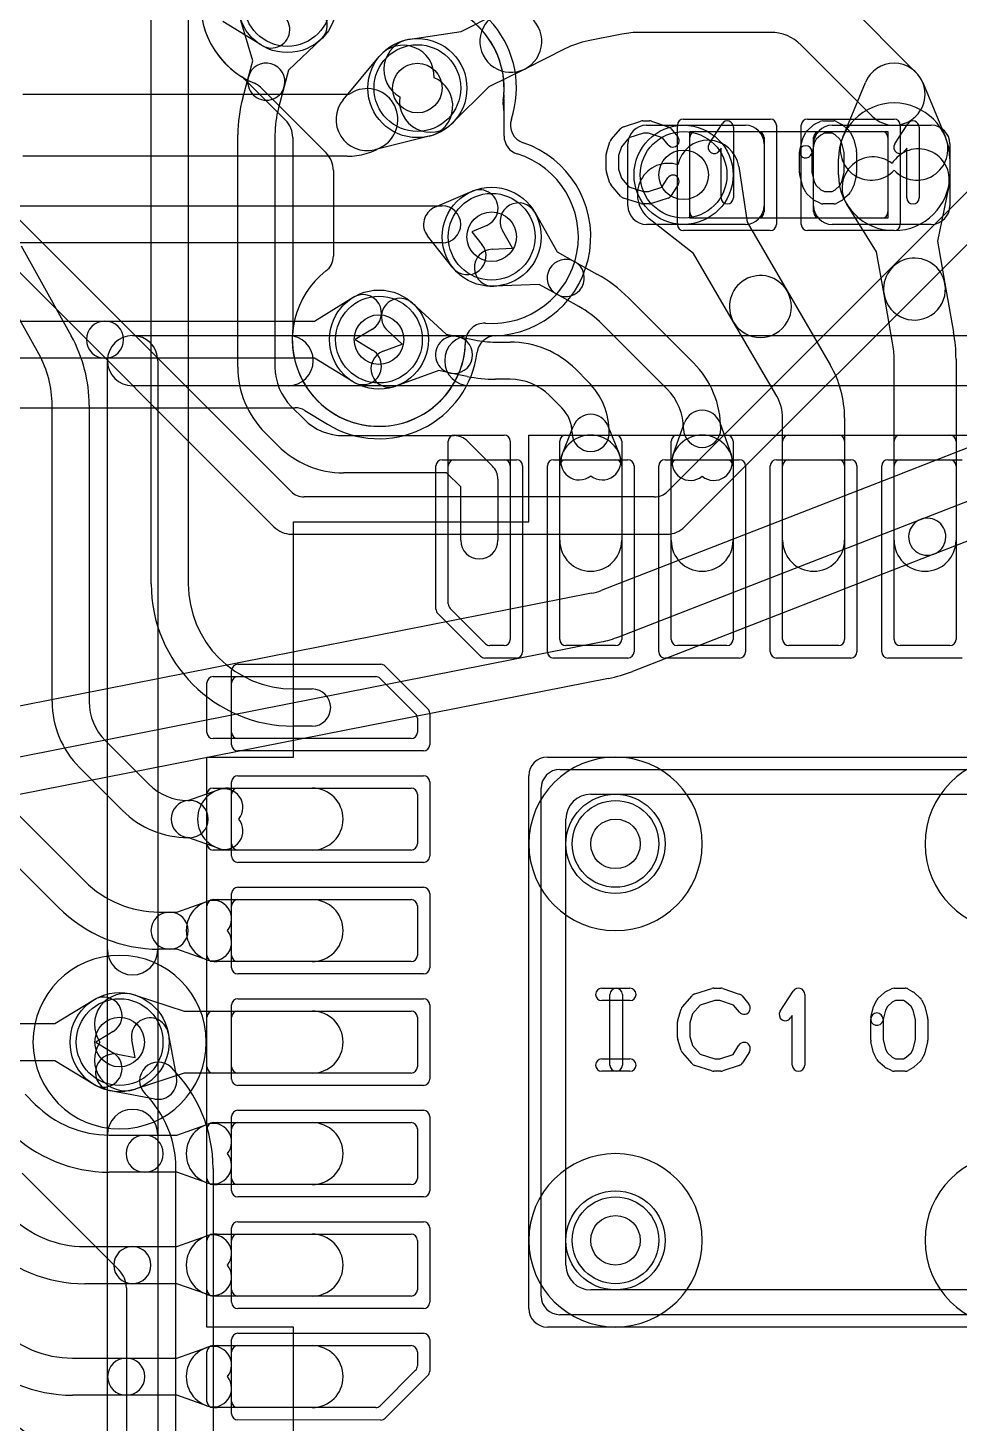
# Model space of a CAD drawing. Extents: x -0.8 to 20.5, y -0.5 to 20.
# Drawn here: x 7.63 to 11.39, y 5.66 to 11.29 of the extents above; entities that cross this region are included whole.
import ezdxf

# ---------------------------------------------------------------- set-up
doc = ezdxf.new("R2010")
doc.units = 0
for name, color, linetype in [('Hole', 1, 'CONTINUOUS'), ('L1', 3, 'CONTINUOUS'), ('L2', 3, 'CONTINUOUS'), ('L3', 3, 'CONTINUOUS'), ('L4', 3, 'CONTINUOUS'), ('MetalMask-A', 176, 'CONTINUOUS'), ('PartsArea-A', 111, 'CONTINUOUS'), ('PartsSilk-A', 221, 'CONTINUOUS'), ('Resist-A', 2, 'CONTINUOUS'), ('Resist-B', 2, 'CONTINUOUS'), ('Silk-A', 140, 'CONTINUOUS')]:
    doc.layers.add(name, color=color, linetype=linetype)

msp = doc.modelspace()

# ---------------------------------------------------------------- linework, layer by layer
at = {"layer": 'Hole'}
for centre in [(9.2, 11.05), (10.275, 10.7), (9.5, 10.45), (9.045, 10.03499), (10, 8), (7.99769, 7.2), (10, 6.4)]:
    msp.add_circle(centre, 0.1, dxfattribs=at)
at = {"layer": 'L1'}
for p, q in [((8.125, 9.05), (8.125, 11.55697)), ((8.275, 11.55697), (8.275, 9.05)), ((10.92626, 11.40052), (11.21339, 11.11339)), ((8.53498, 11.16055), (8.48311, 11.33686)), ((9.37668, 11.27809), (9.52148, 11.35049)), ((9.17095, 11.24788), (9.37668, 11.27809)), ((10.02597, 11.26772), (9.89018, 11.24056)), ((10.62574, 11.275), (10.09951, 11.275)), ((8.81295, 11.24851), (8.67987, 11.12171)), ((9.79601, 11.20825), (9.63328, 11.12689)), ((11.03661, 10.93661), (10.74948, 11.22374)), ((8.5175, 11.09532), (8.53498, 11.16055)), ((8.49458, 11.00975), (8.5175, 11.09531)), ((8.67987, 11.12171), (8.6624, 11.0565)), ((9.63328, 11.12689), (9.48848, 11.05449)), ((8.6624, 11.05651), (8.63947, 10.97093)), ((9.48848, 11.05449), (9.34087, 10.90803)), ((10.91731, 10.85154), (11.00962, 11.07308)), ((11.24038, 11.07308), (11.33269, 10.85154)), ((10.12497, 10.9), (10.52503, 10.9)), ((10.325, 10.875), (10.575, 10.875)), ((10.825, 10.875), (11.075, 10.875)), ((10.87497, 10.9), (11.27503, 10.9)), ((8.475, 9.92425), (8.475, 10.86096)), ((8.625, 10.86096), (8.625, 9.92425)), ((10.05, 10.57497), (10.05, 10.82503)), ((10.3, 10.55), (10.3, 10.85)), ((10.6, 10.85), (10.6, 10.55)), ((10.6, 10.82503), (10.6, 10.57497)), ((10.8, 10.55), (10.8, 10.85)), ((10.8, 10.57497), (10.8, 10.82503)), ((11.1, 10.85), (11.1, 10.55)), ((11.35, 10.82503), (11.35, 10.57497)), ((10.9, 10.7), (10.9, 10.765)), ((11.35, 10.765), (11.35, 10.7)), ((10.49752, 10.73331), (10.53111, 10.50903)), ((11.34539, 10.6547), (11.29973, 10.43254)), ((9.67398, 10.54866), (9.76465, 10.38877)), ((11.05363, 10.38859), (10.9339, 10.58123)), ((9.58392, 10.40338), (9.5435, 10.47466)), ((10.52503, 10.5), (10.12497, 10.5)), ((10.31517, 10.38306), (10.13646, 10.52271)), ((10.575, 10.525), (10.325, 10.525)), ((10.53111, 10.50903), (10.69305, 10.2314)), ((11.075, 10.525), (10.825, 10.525)), ((11.27503, 10.5), (10.87497, 10.5)), ((11.29973, 10.43254), (11.33038, 10.26087)), ((7.59958, 10.41296), (7.80209, 10.05015)), ((9.50204, 10.40004), (9.58392, 10.40338)), ((9.76465, 10.38877), (9.83571, 10.34929)), ((10.47711, 10.10544), (10.31517, 10.38306)), ((11.08428, 10.21693), (11.05363, 10.38859)), ((7.67111, 9.97704), (7.4686, 10.33986)), ((9.83571, 10.34929), (9.92521, 10.29957)), ((9.6918, 10.25765), (9.50816, 10.25016)), ((9.76287, 10.21817), (9.6918, 10.25765)), ((11.33038, 10.26088), (11.36526, 10.06559)), ((9.85236, 10.16844), (9.76287, 10.21817)), ((10.05254, 10.20352), (10.31465, 9.94143)), ((10.69305, 10.23141), (10.8671, 9.93305)), ((11.11916, 10.02163), (11.08428, 10.21692)), ((9.18097, 10.18166), (9.31575, 10.05673)), ((10.20858, 9.83536), (9.94648, 10.09745)), ((10.65116, 9.80707), (10.47711, 10.10543)), ((9.13909, 10.01595), (9.07899, 10.07166)), ((9.31575, 10.05673), (9.36298, 10.04717)), ((9.36298, 10.04717), (9.43087, 10.03344)), ((9.51514, 10.025), (9.57423, 10.025)), ((9.06206, 9.98799), (9.13909, 10.01595)), ((9.28602, 9.9097), (9.11324, 9.84699)), ((9.33324, 9.90015), (9.28602, 9.9097)), ((9.83937, 9.91517), (9.88941, 9.86515)), ((11.125, 9.225), (11.125, 9.9557)), ((11.375, 9.9557), (11.375, 9.225)), ((9.40113, 9.88642), (9.33324, 9.90015)), ((9.57423, 9.875), (9.51514, 9.875)), ((9.78334, 9.75908), (9.73331, 9.80911)), ((7.725, 8.57426), (7.725, 9.76991)), ((7.875, 9.76991), (7.875, 8.57426)), ((8.69089, 9.76517), (8.74278, 9.71328)), ((9.7841, 9.57182), (9.83046, 9.68657)), ((9.96954, 9.68657), (10.0159, 9.57182)), ((10.23215, 9.56667), (10.27929, 9.7)), ((10.42071, 9.7), (10.46785, 9.56667)), ((10.675, 9.225), (10.675, 9.71889)), ((10.925, 9.71889), (10.925, 9.225)), ((8.63672, 9.60722), (8.58483, 9.65911)), ((8.90186, 9.64739), (9.34934, 9.64739)), ((9.35, 9.65), (9.55, 9.65)), ((9.8, 9.65), (10, 9.65)), ((10.25, 9.65), (10.45, 9.65)), ((10.7, 9.65), (10.9, 9.65)), ((11.15, 9.65), (11.35, 9.65)), ((9.325, 8.9682), (9.325, 9.625)), ((9.40237, 9.62542), (9.50303, 9.52476)), ((9.575, 9.625), (9.575, 8.825)), ((9.775, 8.825), (9.775, 9.625)), ((10.025, 9.625), (10.025, 8.825)), ((10.225, 8.825), (10.225, 9.625)), ((10.475, 9.625), (10.475, 8.825)), ((10.675, 8.825), (10.675, 9.625)), ((10.925, 9.625), (10.925, 8.825)), ((11.125, 8.825), (11.125, 9.625)), ((11.375, 9.625), (11.375, 8.825)), ((9.775, 9.225), (9.775, 9.525)), ((10.025, 9.525), (10.025, 9.225)), ((10.225, 9.225), (10.225, 9.525)), ((10.475, 9.525), (10.475, 9.225)), ((9.31827, 9.49739), (8.90186, 9.49739)), ((9.375, 9.44066), (9.31827, 9.49739)), ((9.525, 9.47173), (9.525, 9.225)), ((9.375, 9.225), (9.375, 9.44066)), ((9.47552, 8.80732), (9.33232, 8.95052)), ((9.55, 8.8), (9.4932, 8.8)), ((10, 8.8), (9.8, 8.8)), ((10.45, 8.8), (10.25, 8.8)), ((10.9, 8.8), (10.7, 8.8)), ((11.35, 8.8), (11.15, 8.8)), ((8.375, 8.675), (9.0318, 8.675)), ((8.35, 8.45), (8.35, 8.65)), ((8.7, 8.625), (8.775, 8.625)), ((9.04948, 8.66768), (9.19268, 8.52448)), ((9.2, 8.5068), (9.2, 8.45)), ((8.775, 8.475), (8.7, 8.475)), ((7.9409, 8.41516), (8.11516, 8.2409)), ((9.175, 8.425), (8.375, 8.425)), ((7.42448, 8.28158), (7.85659, 7.84948)), ((8.00909, 8.13483), (7.83483, 8.30909)), ((9.775, 8.3), (11.825, 8.3)), ((8.375, 8.225), (9.175, 8.225)), ((8.4375, 8.225), (8.775, 8.225)), ((9.7, 6.175), (9.7, 8.225)), ((7.75052, 7.74342), (7.31841, 8.17551)), ((8.27364, 8.17465), (8.39583, 8.21785)), ((8.27426, 8.175), (8.28088, 8.175)), ((8.35, 8), (8.35, 8.2)), ((9.2, 8.2), (9.2, 8)), ((8.39583, 7.98215), (8.27364, 8.02535)), ((8.28088, 8.025), (8.27426, 8.025)), ((9.175, 7.975), (8.375, 7.975)), ((8.775, 7.975), (8.4375, 7.975)), ((8.375, 7.775), (9.175, 7.775)), ((8.39167, 7.775), (8.775, 7.775)), ((8.15711, 7.725), (8.19939, 7.725)), ((8.19939, 7.725), (8.2288, 7.725)), ((8.2288, 7.725), (8.35, 7.76785)), ((8.35, 7.55), (8.35, 7.75)), ((9.2, 7.75), (9.2, 7.55)), ((8.19939, 7.575), (8.15711, 7.575)), ((8.2288, 7.575), (8.19939, 7.575)), ((8.35, 7.53215), (8.2288, 7.575)), ((9.175, 7.525), (8.375, 7.525)), ((8.775, 7.525), (8.39167, 7.525)), ((8.06019, 7.38998), (8.25772, 7.325)), ((8.25772, 7.325), (8.775, 7.325)), ((8.375, 7.325), (9.175, 7.325)), ((8.35, 7.1), (8.35, 7.3)), ((9.2, 7.3), (9.2, 7.1)), ((8.25772, 7.075), (8.06019, 7.01002)), ((8.775, 7.075), (8.25772, 7.075)), ((9.175, 7.075), (8.375, 7.075)), ((7.61636, 6.9897), (7.65729, 6.94877)), ((8.375, 6.875), (9.175, 6.875)), ((8.39167, 6.875), (8.775, 6.875)), ((7.9561, 6.825), (8.09888, 6.825)), ((8.09888, 6.825), (8.2288, 6.825)), ((8.2288, 6.825), (8.35, 6.86785)), ((8.35, 6.65), (8.35, 6.85)), ((9.2, 6.85), (9.2, 6.65)), ((8.09888, 6.675), (7.9561, 6.675)), ((8.2288, 6.675), (8.09888, 6.675)), ((8.35, 6.63215), (8.2288, 6.675)), ((9.175, 6.625), (8.375, 6.625)), ((8.775, 6.625), (8.39167, 6.625)), ((8.375, 6.425), (9.175, 6.425)), ((8.39167, 6.425), (8.775, 6.425)), ((7.85711, 6.375), (8.04939, 6.375)), ((8.04939, 6.375), (8.2288, 6.375)), ((8.2288, 6.375), (8.35, 6.41785)), ((8.35, 6.2), (8.35, 6.4)), ((9.2, 6.4), (9.2, 6.2)), ((8.04939, 6.225), (7.85711, 6.225)), ((8.2288, 6.225), (8.04939, 6.225)), ((8.35, 6.18215), (8.2288, 6.225)), ((9.175, 6.175), (8.375, 6.175)), ((8.775, 6.175), (8.39167, 6.175)), ((11.825, 6.1), (9.775, 6.1)), ((8.375, 5.975), (9.175, 5.975)), ((8.39167, 5.975), (8.775, 5.975)), ((7.80711, 5.925), (8.02439, 5.925)), ((8.02439, 5.925), (8.2288, 5.925)), ((8.2288, 5.925), (8.35, 5.96785)), ((8.35, 5.75), (8.35, 5.95)), ((9.2, 5.95), (9.2, 5.8932)), ((9.19268, 5.87552), (9.04948, 5.73232)), ((8.02439, 5.775), (7.80711, 5.775)), ((8.2288, 5.775), (8.02439, 5.775)), ((8.35, 5.73215), (8.2288, 5.775)), ((9.0318, 5.725), (8.375, 5.725)), ((8.775, 5.725), (8.39167, 5.725))]:
    msp.add_line(p, q, dxfattribs=at)
for centre in [(8.67498, 11.39331), (9.2, 11.05), (10.275, 10.7), (9.5, 10.45), (9.045, 10.03499), (10, 8), (7.99769, 7.2), (10, 6.4)]:
    msp.add_circle(centre, 0.2, dxfattribs=at)
for centre, radius, start, end in [((8.76121, 11.30281), 0.075, -46.38296, 133.61565), ((9.57738, 11.23869), 0.125, 116.56505, -63.43354), ((9.57738, 11.23869), 0.125, -63.43495, 116.56505), ((10.09951, 10.9), 0.375, 90, 101.30933), ((10.62574, 11.1), 0.175, 45, 90), ((9.18911, 11.12421), 0.125, 98.35375, -118.69131), ((9.96372, 10.87284), 0.375, 101.31016, 116.56573), ((8.58995, 11.07591), 0.075, -14.99047, 165.00526), ((11.125, 11.025), 0.125, 22.62198, 157.37802), ((8.58995, 11.07591), 0.075, 165.00215, -14.99712), ((11.125, 11.025), 0.125, -135, 45), ((9.05, 10.86096), 0.575, 165.00331, 180), ((9.25283, 10.99676), 0.125, 171.8135, -45.22392), ((11.125, 10.765), 0.225, 0, 180), ((9.05, 10.86096), 0.425, 165.00406, 180), ((10.12497, 10.82503), 0.07497, 90, 180), ((10.325, 10.85), 0.025, 90, 180), ((10.52503, 10.82503), 0.07497, 0, 90), ((10.575, 10.85), 0.025, 0, 90), ((10.87497, 10.82503), 0.07497, 90, 180), ((10.825, 10.85), 0.025, 90, 180), ((11.075, 10.85), 0.025, 0, 90), ((11.27503, 10.82503), 0.07497, 0, 90), ((10.3739, 10.7148), 0.125, 8.51581, 168.24779), ((11.03269, 10.80346), 0.125, 157.37802, -42.39641), ((11.21731, 10.80346), 0.125, -137.60359, 22.62023), ((11.04007, 10.64721), 0.125, 52.12622, -148.13822), ((11.22295, 10.67986), 0.125, -11.61198, 148.11803), ((10.21343, 10.6212), 0.125, 72.25934, -128.00543), ((11.125, 10.7), 0.225, 180, 0), ((9.60874, 10.51166), 0.075, 29.55916, -150.44313), ((10.12497, 10.57497), 0.07497, 180, -90), ((10.325, 10.55), 0.025, 180, -90), ((10.52503, 10.57497), 0.07497, -90, 0), ((10.575, 10.55), 0.025, -90, 0), ((10.87497, 10.57497), 0.07497, 180, -90), ((10.825, 10.55), 0.025, 180, -90), ((11.075, 10.55), 0.025, -90, 0), ((11.27503, 10.57497), 0.07497, -90, 0), ((9.5051, 10.3251), 0.075, 92.33824, -87.66412), ((11.20733, 10.2389), 0.125, 10.12773, -169.8734), ((9.79929, 10.28373), 0.075, 60.94688, -119.05352), ((9.79929, 10.28373), 0.075, -119.05312, 60.94572), ((9.64596, 9.79693), 0.575, 45.00071, 60.94462), ((10.58508, 10.16842), 0.125, 30.25941, -149.74261), ((11.20733, 10.2389), 0.125, -169.87678, 10.12355), ((9.12998, 10.12666), 0.075, 47.16668, -132.82811), ((10.58508, 10.16842), 0.125, -149.74455, 30.25577), ((9.64596, 9.79693), 0.425, 45, 60.94474), ((7.3, 9.76991), 0.575, 0, 29.16824), ((9.34811, 9.97366), 0.075, 78.56422, -101.43323), ((9.34811, 9.97366), 0.075, -101.43578, 78.56144), ((9.51514, 10.45), 0.425, -101.43646, -90), ((9.57423, 9.65003), 0.37497, 45, 90), ((10.75, 9.9557), 0.625, 0, 10.1264), ((7.3, 9.76991), 0.425, 0, 29.16748), ((9.08765, 9.91749), 0.075, 109.94982, -70.05082), ((10.75, 9.9557), 0.375, 0, 10.12596), ((8.84997, 9.92425), 0.37497, 180, -135), ((8.84997, 9.92425), 0.22497, 180, -135), ((10.04823, 9.67501), 0.37677, -0.00152, 45), ((10.5, 9.71889), 0.425, 0, 30.25857), ((9.51514, 10.45), 0.575, -101.43637, -90), ((9.57423, 9.65003), 0.22497, 45, 90), ((9.68277, 9.65851), 0.29223, -0.00196, 45), ((10.04823, 9.67501), 0.22677, -0.00253, 45), ((10.5, 9.71889), 0.175, 0, 30.25738), ((9.68277, 9.65851), 0.14223, -0.00403, 45), ((10.35, 9.675), 0.075, 19.47139, 160.52861), ((8.90186, 9.87236), 0.22497, -135, -90), ((9.9, 9.65848), 0.075, 21.99576, 158.00424), ((9.35, 9.625), 0.025, 90, 180), ((9.34934, 9.57239), 0.075, 45, 90), ((9.55, 9.625), 0.025, 0, 90), ((9.9, 9.525), 0.125, 0, 180), ((9.8, 9.625), 0.025, 90, 180), ((9.9, 9.6585), 0.075, 180, -0.00264), ((10, 9.625), 0.025, 0, 90), ((10.35, 9.525), 0.125, 0, 180), ((10.25, 9.625), 0.025, 90, 180), ((10.35, 9.675), 0.075, 180, -0.0019), ((10.45, 9.625), 0.025, 0, 90), ((10.7, 9.625), 0.025, 90, 180), ((10.9, 9.625), 0.025, 0, 90), ((11.15, 9.625), 0.025, 90, 180), ((11.35, 9.625), 0.025, 0, 90), ((8.90186, 9.87236), 0.37497, -135, -90), ((9.85364, 9.54373), 0.075, 158.00424, -51.82218), ((9.94636, 9.54373), 0.075, -128.17782, 21.99914), ((9.45, 9.47173), 0.075, 0, 45), ((10.30286, 9.54167), 0.075, 160.52861, -51.05623), ((10.39714, 9.54167), 0.075, -128.94377, 19.4715), ((9.45, 9.225), 0.075, 180, 0), ((9.9, 9.225), 0.125, 180, 0), ((10.35, 9.225), 0.125, 180, 0), ((10.8, 9.225), 0.125, 180, 0), ((11.25, 9.225), 0.125, 180, 0), ((8.7, 9.05), 0.575, 180, -90), ((8.7, 9.05), 0.425, 180, -90), ((9.35, 8.9682), 0.025, 180, -135), ((9.4932, 8.825), 0.025, -135, -90), ((9.55, 8.825), 0.025, -90, 0), ((9.8, 8.825), 0.025, 180, -90), ((10, 8.825), 0.025, -90, 0), ((10.25, 8.825), 0.025, 180, -90), ((10.45, 8.825), 0.025, -90, 0), ((10.7, 8.825), 0.025, 180, -90), ((10.9, 8.825), 0.025, -90, 0), ((11.15, 8.825), 0.025, 180, -90), ((11.35, 8.825), 0.025, -90, 0), ((8.375, 8.65), 0.025, 90, 180), ((9.0318, 8.65), 0.025, 45, 90), ((8.775, 8.55), 0.075, -90, 90), ((8.1, 8.57426), 0.375, 180, -135), ((8.1, 8.57426), 0.225, 180, -135), ((9.175, 8.5068), 0.025, 0, 45), ((8.375, 8.45), 0.025, 180, -90), ((9.175, 8.45), 0.025, -90, 0), ((9.775, 8.225), 0.075, 90, 180), ((8.27426, 8.4), 0.225, -135, -90), ((8.4375, 8.1), 0.125, 90, -90), ((8.375, 8.2), 0.025, 90, 180), ((8.42083, 8.14714), 0.075, -38.94377, 109.4715), ((8.775, 8.1), 0.125, -90, 90), ((9.175, 8.2), 0.025, 0, 90), ((8.28088, 8.1), 0.075, 95.53956, -95.53956), ((8.28088, 8.1), 0.075, -90, 90), ((8.27426, 8.4), 0.375, -135, -90), ((8.42083, 8.05286), 0.075, -109.47139, 38.94377), ((8.375, 8), 0.025, 180, -90), ((9.175, 8), 0.025, -90, 0), ((8.15711, 8.15), 0.425, -135, -90), ((8.39167, 7.65), 0.125, 90, -90), ((8.375, 7.75), 0.025, 90, 180), ((8.375, 7.69714), 0.075, -38.94377, 109.4715), ((8.775, 7.65), 0.125, -90, 90), ((9.175, 7.75), 0.025, 0, 90), ((8.15711, 8.15), 0.575, -135.00071, -90), ((8.19939, 7.65), 0.075, 90, -90), ((8.19939, 7.65), 0.075, -90, 90), ((8.375, 7.60286), 0.075, -109.47139, 38.94377), ((8.375, 7.55), 0.025, 180, -90), ((9.175, 7.55), 0.025, -90, 0), ((8.02113, 7.27124), 0.125, 71.79117, -145.25469), ((8.375, 7.3), 0.025, 90, 180), ((8.775, 7.2), 0.125, -90, 90), ((9.175, 7.3), 0.025, 0, 90), ((8.02113, 7.12876), 0.125, 145.25469, -71.79076), ((8.375, 7.1), 0.025, 180, -90), ((9.175, 7.1), 0.025, -90, 0), ((7.9561, 7.24758), 0.42258, -135, -90), ((8.39167, 6.75), 0.125, 90, -90), ((8.375, 6.85), 0.025, 90, 180), ((8.375, 6.79714), 0.075, -38.94377, 109.4715), ((8.775, 6.75), 0.125, -90, 90), ((9.175, 6.85), 0.025, 0, 90), ((7.9561, 7.24758), 0.57258, -135, -90), ((8.09888, 6.75), 0.075, 90, -90), ((8.09888, 6.75), 0.075, -90, 90), ((8.375, 6.70286), 0.075, -109.47139, 38.94377), ((8.375, 6.65), 0.025, 180, -90), ((9.175, 6.65), 0.025, -90, 0), ((7.8571, 6.8), 0.425, -135, -89.99865), ((8.39167, 6.3), 0.125, 90, -90), ((8.375, 6.4), 0.025, 90, 180), ((8.375, 6.34714), 0.075, -38.94377, 109.4715), ((8.775, 6.3), 0.125, -90, 90), ((9.175, 6.4), 0.025, 0, 90), ((7.8571, 6.8), 0.575, -135, -89.999), ((8.04939, 6.3), 0.075, 90, -90), ((8.04939, 6.3), 0.075, -90, 90), ((8.375, 6.25286), 0.075, -109.47139, 38.94377), ((8.375, 6.2), 0.025, 180, -90), ((9.175, 6.2), 0.025, -90, 0), ((9.775, 6.175), 0.075, 180, -90), ((7.80711, 6.35), 0.425, -135.00081, -90), ((8.39167, 5.85), 0.125, 90, -90), ((8.375, 5.95), 0.025, 90, 180), ((8.375, 5.89714), 0.075, -38.94377, 109.4715), ((8.775, 5.85), 0.125, -90, 90), ((9.175, 5.95), 0.025, 0, 90), ((7.80711, 6.35), 0.575, -135.00071, -90), ((8.02439, 5.85), 0.075, 90, -90), ((8.02439, 5.85), 0.075, -90, 90), ((9.175, 5.8932), 0.025, -45, 0), ((7.8071, 6.35), 0.775, -135.00052, -98.93884), ((8.375, 5.80286), 0.075, -109.47139, 38.94377), ((8.375, 5.75), 0.025, 180, -90), ((9.0318, 5.75), 0.025, -90, -45)]:
    msp.add_arc(centre, radius, start, end, dxfattribs=at)
at = {"layer": 'L2'}
for p, q in [((8.50195, 11.0864), (8.66745, 10.9209)), ((9.55003, 10.85619), (9.55, 10.95002)), ((8.69674, 10.85019), (8.69675, 10.07395))]:
    msp.add_line(p, q, dxfattribs=at)
for centre in [(10.275, 10.7), (10, 8), (10, 6.4)]:
    msp.add_circle(centre, 0.2, dxfattribs=at)
for centre, radius, start, end in [((8.67499, 11.3933), 0.35005, 169.2987, -122.25175), ((9.19999, 11.04999), 0.35006, -8.23982, 99.60843), ((8.44894, 11.03339), 0.07497, 45, 58.42805), ((9.62061, 10.98883), 0.07497, 172.10335, -168.04403), ((9.62064, 10.98908), 0.07497, 171.76398, 172.29576), ((9.62066, 10.98859), 0.07497, -168.2314, -167.26146), ((9.45, 10.95), 0.1, 0.01146, 12.74383), ((8.59674, 10.85019), 0.1, 0, 45), ((9.625, 10.85621), 0.07497, -179.98471, -107.10554), ((9.50001, 10.45), 0.35004, -94.05949, 72.89751), ((9.46992, 10.02606), 0.07497, 85.93834, 178.7847), ((9.045, 10.035), 0.35004, 174.7417, -1.35543), ((8.62178, 10.07395), 0.07497, -5.25809, 0), ((9.46989, 10.02495), 0.07497, 177.93604, 178.64717), ((7.99769, 7.2), 0.35004, 90, -90), ((7.99769, 7.2), 0.35004, -90, 90)]:
    msp.add_arc(centre, radius, start, end, dxfattribs=at)
at = {"layer": 'L3'}
for p, q in [((8.56639, 11.05323), (8.83147, 10.78816)), ((9.55002, 10.8562), (9.55, 10.99999)), ((11.61461, 10.82681), (10.2098, 9.422)), ((8.86076, 10.71745), (8.86076, 10.3718)), ((10.27929, 9.27929), (11.72071, 10.72071)), ((8.6902, 9.422), (7.572, 10.5402)), ((7.42929, 10.47071), (8.62071, 9.27929)), ((10.15679, 9.40004), (8.74321, 9.40004)), ((8.69142, 9.25), (10.20858, 9.25))]:
    msp.add_line(p, q, dxfattribs=at)
msp.add_circle((10.275, 10.7), 0.2, dxfattribs=at)
for centre, radius, start, end in [((8.67499, 11.39332), 0.35005, 169.30031, -112.34791), ((9.19999, 11.04998), 0.35007, -4.1445, 99.68619), ((8.51338, 11.00022), 0.07497, 45, 67.64938), ((9.62391, 11.01926), 0.07497, 175.85394, -173.68175), ((9.44999, 11.00007), 0.10001, -0.02292, 6.28009), ((9.62497, 11), 0.07497, 179.97707, -179.99236), ((9.62499, 10.85621), 0.07497, -179.99236, -107.10554), ((8.76076, 10.71745), 0.1, 0, 45.00097), ((9.5, 10.45), 0.35004, -94.05786, 72.89751), ((8.78579, 10.3718), 0.07497, -53.01852, 0), ((9.04501, 10.035), 0.35004, 127.7129, -1.20481), ((9.46992, 10.02606), 0.07497, 85.93834, 178.79234), ((8.74321, 9.47501), 0.07497, -135, -90), ((10.15679, 9.47501), 0.07497, -90, -45), ((8.69142, 9.35), 0.1, -135, -90), ((10.20858, 9.35), 0.1, -90, -45), ((10, 8), 0.35004, 90, -90), ((10, 8), 0.35004, -90, 90), ((11.6, 8), 0.35004, 90, -90), ((7.99769, 7.2), 0.35004, 90, -90), ((7.99769, 7.2), 0.35004, -90, 90), ((10, 6.4), 0.35004, 90, -90), ((10, 6.4), 0.35004, -90, 90), ((11.6, 6.4), 0.35004, 90, -90), ((7.4, 5.35), 0.35004, -90, 90)]:
    msp.add_arc(centre, radius, start, end, dxfattribs=at)
at = {"layer": 'L4'}
for p, q in [((8.57081, 11.22259), (8.41392, 11.31831)), ((8.90042, 11.00279), (9.04631, 11.17798)), ((7.60711, 11.025), (8.91699, 11.025)), ((9.24769, 10.85577), (9.02629, 10.80141)), ((8.91699, 10.775), (7.60711, 10.775)), ((9.27036, 10.56889), (9.42092, 10.6337)), ((7.20711, 10.575), (9.3, 10.575)), ((9.48022, 10.49592), (9.42, 10.47)), ((9.3, 10.425), (7.20711, 10.425)), ((9.34378, 10.32513), (9.24143, 10.45317)), ((9.42, 10.47), (9.46094, 10.41879)), ((8.78394, 10.10999), (8.94083, 10.20571)), ((7.07212, 10.10999), (7.93856, 10.10999)), ((7.93856, 10.10999), (8.78394, 10.10999)), ((9.01895, 10.07767), (8.94899, 10.03499)), ((8.94899, 10.03499), (9.01895, 9.99231)), ((7.93856, 9.95999), (7.07212, 9.95999)), ((8.78394, 9.95999), (7.93856, 9.95999)), ((8.94083, 9.86427), (8.78394, 9.95999)), ((12.285, 9.93367), (11.16006, 9.49621)), ((7.12042, 9.75999), (8.70666, 9.75999)), ((8.7457, 9.74902), (8.83666, 9.69353)), ((11.23156, 9.30941), (12.4295, 9.77528)), ((12.48385, 9.63547), (11.28592, 9.16961)), ((11.15693, 9.49498), (9.94149, 9.02231)), ((10.01398, 8.83591), (11.23156, 9.30941)), ((11.28592, 9.16961), (10.06834, 8.69611)), ((9.90347, 9.01126), (6.4447, 8.32925)), ((6.48339, 8.13303), (9.94216, 8.81504)), ((9.97118, 8.66787), (6.51241, 7.98586)), ((9.9, 8.2), (11.7, 8.2)), ((9.8, 6.3), (9.8, 8.1)), ((7.73663, 7.275), (7.89352, 7.37072)), ((7.11941, 7.275), (7.73663, 7.275)), ((7.97164, 7.24268), (7.90168, 7.2)), ((8.06003, 7.13766), (8.04686, 7.20907)), ((8.19438, 7.23627), (8.2273, 7.05775)), ((7.90168, 7.2), (7.97164, 7.15732)), ((7.98862, 7.15083), (8.06003, 7.13766)), ((7.73663, 7.125), (7.11941, 7.125)), ((7.89352, 7.02928), (7.73663, 7.125)), ((8.20657, 7.09718), (8.20659, 7.09718)), ((8.13994, 6.97039), (7.96142, 7.00331)), ((7.60432, 6.67068), (7.99571, 6.27929)), ((8.225, 4.50711), (8.225, 6.69058)), ((8.375, 6.69058), (8.375, 4.50711)), ((8.025, 6.20858), (8.025, 4.50711)), ((11.7, 6.2), (9.9, 6.2))]:
    msp.add_line(p, q, dxfattribs=at)
for centre in [(8.67498, 11.39331), (9.2, 11.05), (10.275, 10.7), (9.5, 10.45), (9.045, 10.03499), (10, 8), (7.99769, 7.2), (10, 6.4)]:
    msp.add_circle(centre, 0.2, dxfattribs=at)
for centre, radius, start, end in [((9.20003, 11.05002), 0.4, -18.36247, 98.14914), ((8.60987, 11.28661), 0.075, -121.38828, 58.61273), ((9.14237, 11.09799), 0.125, -2.74201, 140.21406), ((9.21788, 10.97716), 0.125, -76.20278, 66.74724), ((8.99647, 10.92279), 0.125, -57.99462, 122.00498), ((8.99648, 10.9228), 0.125, 140.21556, -76.20278), ((8.91699, 11.04996), 0.02496, -90, -57.99705), ((9.65081, 10.90039), 0.07497, 161.63514, -108.50987), ((8.91699, 11.04996), 0.27496, -90, -57.99484), ((9.50002, 10.45), 0.39999, -88.05009, 71.48941), ((9.45057, 10.56481), 0.075, -66.71314, 113.28993), ((9.30001, 10.5), 0.075, 113.28686, -141.36048), ((9.3, 10.5), 0.075, -90, 90), ((9.40236, 10.37196), 0.075, -141.36048, 38.63743), ((8.97989, 10.14169), 0.075, -58.61172, 121.38727), ((7.93856, 10.03499), 0.075, 90, -90), ((7.93856, 10.03499), 0.075, -90, 90), ((9.51618, 9.97531), 0.07497, 91.94912, 172.78209), ((9.04497, 10.03501), 0.4, -121.38407, -7.22113), ((8.97989, 9.92829), 0.075, -121.38828, 58.61273), ((8.70666, 9.68502), 0.07497, 58.61681, 90), ((11.1307, 9.56521), 0.07497, -69.51999, -68.23265), ((11.26049, 9.2402), 0.275, 111.41955, 111.7693), ((11.25874, 9.23951), 0.075, 111.24813, -68.74949), ((11.25874, 9.23951), 0.075, -68.75187, 111.25037), ((9.85995, 9.23202), 0.22501, -78.84787, -68.75279), ((9.85994, 9.23201), 0.425, -78.84513, -68.74935), ((9.85994, 9.23201), 0.575, -78.84523, -68.75001), ((9.9, 8.1), 0.1, 90, 180), ((7.93258, 7.3067), 0.075, -58.61172, 121.38727), ((8.12062, 7.22267), 0.075, 10.44697, -169.55174), ((7.93258, 7.0933), 0.075, -121.38828, 58.61273), ((7.97502, 7.07707), 0.075, 79.55303, -100.44826), ((8.15354, 7.04415), 0.075, 45, -135), ((7.8, 6.69059), 0.575, -0.001, 45), ((8.15354, 7.04415), 0.075, -100.44697, 10.44697), ((7.8, 6.69059), 0.425, -0.00135, 45.00191), ((7.925, 6.20858), 0.1, 0, 45), ((9.9, 6.3), 0.1, 180, -90)]:
    msp.add_arc(centre, radius, start, end, dxfattribs=at)
at = {"layer": 'MetalMask-A'}
for p, q in [((10.325, 10.875), (10.575, 10.875)), ((10.825, 10.875), (11.075, 10.875)), ((10.3, 10.55), (10.3, 10.85)), ((10.6, 10.85), (10.6, 10.55)), ((10.8, 10.55), (10.8, 10.85)), ((11.1, 10.85), (11.1, 10.55)), ((10.575, 10.525), (10.325, 10.525)), ((11.075, 10.525), (10.825, 10.525)), ((9.325, 8.9682), (9.325, 9.525)), ((9.35, 9.55), (9.55, 9.55)), ((9.575, 9.525), (9.575, 8.825)), ((9.775, 8.825), (9.775, 9.525)), ((9.8, 9.55), (10, 9.55)), ((10.025, 9.525), (10.025, 8.825)), ((10.225, 8.825), (10.225, 9.525)), ((10.25, 9.55), (10.45, 9.55)), ((10.475, 9.525), (10.475, 8.825)), ((10.675, 8.825), (10.675, 9.525)), ((10.7, 9.55), (10.9, 9.55)), ((10.925, 9.525), (10.925, 8.825)), ((11.125, 8.825), (11.125, 9.525)), ((11.15, 9.55), (11.35, 9.55)), ((11.375, 9.525), (11.375, 8.825)), ((9.47552, 8.80732), (9.33232, 8.95052)), ((9.55, 8.8), (9.4932, 8.8)), ((10, 8.8), (9.8, 8.8)), ((10.45, 8.8), (10.25, 8.8)), ((10.9, 8.8), (10.7, 8.8)), ((11.35, 8.8), (11.15, 8.8)), ((8.475, 8.675), (9.0318, 8.675)), ((8.45, 8.45), (8.45, 8.65)), ((9.04948, 8.66768), (9.19268, 8.52448)), ((9.2, 8.5068), (9.2, 8.45)), ((9.175, 8.425), (8.475, 8.425)), ((9.775, 8.3), (11.825, 8.3)), ((8.475, 8.225), (9.175, 8.225)), ((9.7, 6.175), (9.7, 8.225)), ((8.45, 8), (8.45, 8.2)), ((9.2, 8.2), (9.2, 8)), ((9.175, 7.975), (8.475, 7.975)), ((8.475, 7.775), (9.175, 7.775)), ((8.45, 7.55), (8.45, 7.75)), ((9.2, 7.75), (9.2, 7.55)), ((9.175, 7.525), (8.475, 7.525)), ((8.475, 7.325), (9.175, 7.325)), ((8.45, 7.1), (8.45, 7.3)), ((9.2, 7.3), (9.2, 7.1)), ((9.175, 7.075), (8.475, 7.075)), ((8.475, 6.875), (9.175, 6.875)), ((8.45, 6.65), (8.45, 6.85)), ((9.2, 6.85), (9.2, 6.65)), ((9.175, 6.625), (8.475, 6.625)), ((8.475, 6.425), (9.175, 6.425)), ((8.45, 6.2), (8.45, 6.4)), ((9.2, 6.4), (9.2, 6.2)), ((9.175, 6.175), (8.475, 6.175)), ((11.825, 6.1), (9.775, 6.1)), ((8.475, 5.975), (9.175, 5.975)), ((8.45, 5.75), (8.45, 5.95)), ((9.2, 5.95), (9.2, 5.8932)), ((9.19268, 5.87552), (9.04948, 5.73232)), ((9.0318, 5.725), (8.475, 5.725))]:
    msp.add_line(p, q, dxfattribs=at)
for centre, radius, start, end in [((10.325, 10.85), 0.025, 90, 180), ((10.575, 10.85), 0.025, 0, 90), ((10.825, 10.85), 0.025, 90, 180), ((11.075, 10.85), 0.025, 0, 90), ((10.325, 10.55), 0.025, 180, -90), ((10.575, 10.55), 0.025, -90, 0), ((10.825, 10.55), 0.025, 180, -90), ((11.075, 10.55), 0.025, -90, 0), ((9.35, 9.525), 0.025, 90, 180), ((9.55, 9.525), 0.025, 0, 90), ((9.8, 9.525), 0.025, 90, 180), ((10, 9.525), 0.025, 0, 90), ((10.25, 9.525), 0.025, 90, 180), ((10.45, 9.525), 0.025, 0, 90), ((10.7, 9.525), 0.025, 90, 180), ((10.9, 9.525), 0.025, 0, 90), ((11.15, 9.525), 0.025, 90, 180), ((11.35, 9.525), 0.025, 0, 90), ((9.35, 8.9682), 0.025, 180, -135), ((9.4932, 8.825), 0.025, -135, -90), ((9.55, 8.825), 0.025, -90, 0), ((9.8, 8.825), 0.025, 180, -90), ((10, 8.825), 0.025, -90, 0), ((10.25, 8.825), 0.025, 180, -90), ((10.45, 8.825), 0.025, -90, 0), ((10.7, 8.825), 0.025, 180, -90), ((10.9, 8.825), 0.025, -90, 0), ((11.15, 8.825), 0.025, 180, -90), ((11.35, 8.825), 0.025, -90, 0), ((8.475, 8.65), 0.025, 90, 180), ((9.0318, 8.65), 0.025, 45, 90), ((9.175, 8.5068), 0.025, 0, 45), ((8.475, 8.45), 0.025, 180, -90), ((9.175, 8.45), 0.025, -90, 0), ((9.775, 8.225), 0.075, 90, 180), ((8.475, 8.2), 0.025, 90, 180), ((9.175, 8.2), 0.025, 0, 90), ((8.475, 8), 0.025, 180, -90), ((9.175, 8), 0.025, -90, 0), ((8.475, 7.75), 0.025, 90, 180), ((9.175, 7.75), 0.025, 0, 90), ((8.475, 7.55), 0.025, 180, -90), ((9.175, 7.55), 0.025, -90, 0), ((8.475, 7.3), 0.025, 90, 180), ((9.175, 7.3), 0.025, 0, 90), ((8.475, 7.1), 0.025, 180, -90), ((9.175, 7.1), 0.025, -90, 0), ((8.475, 6.85), 0.025, 90, 180), ((9.175, 6.85), 0.025, 0, 90), ((8.475, 6.65), 0.025, 180, -90), ((9.175, 6.65), 0.025, -90, 0), ((8.475, 6.4), 0.025, 90, 180), ((9.175, 6.4), 0.025, 0, 90), ((8.475, 6.2), 0.025, 180, -90), ((9.175, 6.2), 0.025, -90, 0), ((9.775, 6.175), 0.075, 180, -90), ((8.475, 5.95), 0.025, 90, 180), ((9.175, 5.95), 0.025, 0, 90), ((9.175, 5.8932), 0.025, -45, 0), ((8.475, 5.75), 0.025, 180, -90), ((9.0318, 5.75), 0.025, -90, -45)]:
    msp.add_arc(centre, radius, start, end, dxfattribs=at)
at = {"layer": 'PartsArea-A'}
for p, q in [((10.3, 10.875), (11.1, 10.875)), ((10.3, 10.525), (10.3, 10.875)), ((11.1, 10.875), (11.1, 10.525)), ((11.1, 10.525), (10.3, 10.525)), ((9.65, 9.3), (9.65, 9.65)), ((9.65, 9.65), (11.95, 9.65)), ((8.7, 8.35), (8.7, 9.3)), ((8.7, 9.3), (9.65, 9.3)), ((8.35, 6.05), (8.35, 8.35)), ((8.35, 8.35), (8.7, 8.35)), ((8.7, 6.05), (8.35, 6.05)), ((8.7, 5.1), (8.7, 6.05))]:
    msp.add_line(p, q, dxfattribs=at)
at = {"layer": 'PartsSilk-A'}
for p, q in [((9.98258, 10.84239), (10.02147, 10.88683)), ((10.03266, 10.89418), (10.1021, 10.9164)), ((10.11362, 10.86759), (10.05452, 10.84868)), ((10.10972, 10.91759), (10.1375, 10.91759)), ((10.13344, 10.86759), (10.11362, 10.86759)), ((10.18952, 10.8489), (10.13344, 10.86759)), ((10.1454, 10.91631), (10.21207, 10.89409)), ((10.22338, 10.88637), (10.25115, 10.85304)), ((10.37763, 10.8247), (10.43041, 10.90618)), ((10.47639, 10.89259), (10.47639, 10.60741)), ((10.75681, 10.84822), (10.76792, 10.87044)), ((10.77367, 10.87795), (10.79867, 10.90017)), ((10.8041, 10.90384), (10.82632, 10.91495)), ((10.8434, 10.86759), (10.82942, 10.8606)), ((10.8375, 10.91759), (10.88194, 10.91759)), ((10.8753, 10.86759), (10.8434, 10.86759)), ((10.88673, 10.86106), (10.8753, 10.86759)), ((10.89434, 10.9143), (10.91379, 10.90319)), ((10.918, 10.90017), (10.943, 10.87795)), ((10.94875, 10.87044), (10.95986, 10.84822)), ((11.12763, 10.8247), (11.18041, 10.90618)), ((11.22639, 10.89259), (11.22639, 10.60741)), ((9.96364, 10.78894), (9.97753, 10.83339)), ((10.02368, 10.81344), (10.0125, 10.77766)), ((10.05452, 10.84868), (10.02368, 10.81344)), ((10.21273, 10.82104), (10.18952, 10.8489)), ((10.74381, 10.79865), (10.75492, 10.8431)), ((10.80276, 10.82831), (10.79231, 10.78653)), ((10.81049, 10.84377), (10.80276, 10.82831)), ((10.82942, 10.8606), (10.81049, 10.84377)), ((10.90618, 10.84377), (10.88673, 10.86106)), ((10.91391, 10.82831), (10.90618, 10.84377)), ((10.92361, 10.78951), (10.91391, 10.82831)), ((10.96175, 10.8431), (10.97286, 10.79865)), ((9.9625, 10.71852), (9.9625, 10.78148)), ((10.0125, 10.77766), (10.0125, 10.72234)), ((10.42639, 10.80801), (10.41959, 10.79752)), ((10.42639, 10.60741), (10.42639, 10.80801)), ((10.74306, 10.70741), (10.74306, 10.79259)), ((10.79306, 10.79259), (10.79306, 10.71049)), ((10.92361, 10.71049), (10.92361, 10.78951)), ((10.97361, 10.79259), (10.97361, 10.70741)), ((11.17639, 10.80801), (11.16959, 10.79752)), ((11.17639, 10.60741), (11.17639, 10.80801)), ((9.97753, 10.66661), (9.96364, 10.71106)), ((10.0125, 10.72234), (10.02368, 10.68656)), ((10.75492, 10.6569), (10.74381, 10.70135)), ((10.79306, 10.71049), (10.80276, 10.67169)), ((10.91391, 10.67169), (10.92361, 10.71049)), ((10.97286, 10.70135), (10.96175, 10.6569)), ((10.02147, 10.61317), (9.98258, 10.65761)), ((10.02368, 10.68656), (10.05452, 10.65132)), ((10.05452, 10.65132), (10.11362, 10.63241)), ((10.13344, 10.63241), (10.18773, 10.6505)), ((10.18773, 10.6505), (10.21074, 10.68732)), ((10.25314, 10.66082), (10.22537, 10.61638)), ((10.76792, 10.62956), (10.75681, 10.65178)), ((10.80276, 10.67169), (10.81049, 10.65623)), ((10.81049, 10.65623), (10.82942, 10.6394)), ((10.88673, 10.63894), (10.90618, 10.65623)), ((10.90618, 10.65623), (10.91391, 10.67169)), ((10.95986, 10.65178), (10.94875, 10.62956)), ((10.1021, 10.5836), (10.03266, 10.60582)), ((10.11362, 10.63241), (10.13344, 10.63241)), ((10.21207, 10.60591), (10.1454, 10.58369)), ((10.79867, 10.59983), (10.77367, 10.62205)), ((10.82632, 10.58505), (10.8041, 10.59616)), ((10.82942, 10.6394), (10.8434, 10.63241)), ((10.8434, 10.63241), (10.8753, 10.63241)), ((10.8753, 10.63241), (10.88673, 10.63894)), ((10.91379, 10.59681), (10.89434, 10.5857)), ((10.943, 10.62205), (10.918, 10.59983)), ((10.1375, 10.58241), (10.10972, 10.58241)), ((10.88194, 10.58241), (10.8375, 10.58241)), ((8.05, 10.0516), (13.55, 10.0516)), ((7.9484, 4.45), (7.9484, 9.95)), ((8.1516, 9.95), (8.1516, 4.5516)), ((13.4484, 9.8484), (8.05, 9.8484)), ((9.94444, 7.41759), (10.05833, 7.41759)), ((9.97778, 7.10741), (9.97778, 7.39259)), ((10.02778, 7.39259), (10.02778, 7.10741)), ((10.27008, 7.34239), (10.30897, 7.38683)), ((10.32016, 7.39418), (10.3896, 7.4164)), ((10.39722, 7.41759), (10.425, 7.41759)), ((10.4329, 7.41631), (10.49957, 7.39409)), ((10.51088, 7.38637), (10.53865, 7.35304)), ((10.66513, 7.3247), (10.71791, 7.40618)), ((10.76389, 7.39259), (10.76389, 7.10741)), ((11.06117, 7.37795), (11.08617, 7.40017)), ((11.0916, 7.40384), (11.11382, 7.41495)), ((11.125, 7.41759), (11.16944, 7.41759)), ((11.18184, 7.4143), (11.20129, 7.40319)), ((11.2055, 7.40017), (11.2305, 7.37795)), ((10.05833, 7.36759), (9.94444, 7.36759)), ((10.25114, 7.28894), (10.26503, 7.33339)), ((10.34202, 7.34868), (10.31118, 7.31344)), ((10.40112, 7.36759), (10.34202, 7.34868)), ((10.42094, 7.36759), (10.40112, 7.36759)), ((10.47702, 7.3489), (10.42094, 7.36759)), ((10.50023, 7.32104), (10.47702, 7.3489)), ((11.03131, 7.29865), (11.04242, 7.3431)), ((11.04431, 7.34822), (11.05542, 7.37044)), ((11.09026, 7.32831), (11.07981, 7.28653)), ((11.09799, 7.34377), (11.09026, 7.32831)), ((11.11692, 7.3606), (11.09799, 7.34377)), ((11.1309, 7.36759), (11.11692, 7.3606)), ((11.1628, 7.36759), (11.1309, 7.36759)), ((11.17423, 7.36106), (11.1628, 7.36759)), ((11.19368, 7.34377), (11.17423, 7.36106)), ((11.20141, 7.32831), (11.19368, 7.34377)), ((11.21111, 7.28951), (11.20141, 7.32831)), ((11.23625, 7.37044), (11.24736, 7.34822)), ((11.24925, 7.3431), (11.26036, 7.29865)), ((10.25, 7.21852), (10.25, 7.28148)), ((10.31118, 7.31344), (10.3, 7.27766)), ((10.3, 7.27766), (10.3, 7.22234)), ((10.71389, 7.30801), (10.70709, 7.29752)), ((10.71389, 7.10741), (10.71389, 7.30801)), ((11.03056, 7.20741), (11.03056, 7.29259)), ((11.08056, 7.29259), (11.08056, 7.21049)), ((11.21111, 7.21049), (11.21111, 7.28951)), ((11.26111, 7.29259), (11.26111, 7.20741)), ((10.26503, 7.16661), (10.25114, 7.21106)), ((10.3, 7.22234), (10.31118, 7.18656)), ((11.08056, 7.21049), (11.09026, 7.17169)), ((11.20141, 7.17169), (11.21111, 7.21049)), ((10.30897, 7.11317), (10.27008, 7.15761)), ((10.31118, 7.18656), (10.34202, 7.15132)), ((10.34202, 7.15132), (10.40112, 7.13241)), ((10.47523, 7.1505), (10.49824, 7.18732)), ((10.54064, 7.16082), (10.51287, 7.11638)), ((11.04242, 7.1569), (11.03131, 7.20135)), ((11.05542, 7.12956), (11.04431, 7.15178)), ((11.09026, 7.17169), (11.09799, 7.15623)), ((11.09799, 7.15623), (11.11692, 7.1394)), ((11.17423, 7.13894), (11.19368, 7.15623)), ((11.19368, 7.15623), (11.20141, 7.17169)), ((11.24736, 7.15178), (11.23625, 7.12956)), ((11.26036, 7.20135), (11.24925, 7.1569)), ((9.94444, 7.13241), (10.05833, 7.13241)), ((10.3896, 7.0836), (10.32016, 7.10582)), ((10.40112, 7.13241), (10.42094, 7.13241)), ((10.42094, 7.13241), (10.47523, 7.1505)), ((10.49957, 7.10591), (10.4329, 7.08369)), ((11.08617, 7.09983), (11.06117, 7.12205)), ((11.11382, 7.08505), (11.0916, 7.09616)), ((11.11692, 7.1394), (11.1309, 7.13241)), ((11.1309, 7.13241), (11.1628, 7.13241)), ((11.1628, 7.13241), (11.17423, 7.13894)), ((11.20129, 7.09681), (11.18184, 7.0857)), ((11.2305, 7.12205), (11.2055, 7.09983)), ((10.05833, 7.08241), (9.94444, 7.08241)), ((10.425, 7.08241), (10.39722, 7.08241)), ((11.16944, 7.08241), (11.125, 7.08241))]:
    msp.add_line(p, q, dxfattribs=at)
for centre, radius, start, end in [((10.04028, 10.87037), 0.025, 107.74642, 138.81192), ((10.10972, 10.89259), 0.025, 90, 107.74642), ((10.1375, 10.89259), 0.025, 71.57954, 90), ((10.20417, 10.87037), 0.025, 39.7909, 71.57954), ((10.45139, 10.89259), 0.025, 0, 147.06619), ((10.79028, 10.85926), 0.025, 131.62783, 153.43495), ((10.81528, 10.88148), 0.025, 116.56505, 131.62783), ((10.8375, 10.89259), 0.025, 90, 116.56505), ((10.88194, 10.89259), 0.025, 60.26649, 90), ((10.90139, 10.88148), 0.025, 48.37217, 60.26649), ((10.92639, 10.85926), 0.025, 26.56505, 48.37217), ((11.20139, 10.89259), 0.025, 0, 147.06619), ((10.00139, 10.82593), 0.025, 138.81192, 162.63777), ((10.23194, 10.83704), 0.025, -140.2091, 39.8005), ((10.39861, 10.81111), 0.025, 147.06646, -32.93381), ((10.76806, 10.79259), 0.025, 0, 180), ((10.77917, 10.83704), 0.025, 153.43495, 165.96932), ((10.9375, 10.83704), 0.025, 14.03068, 26.56505), ((11.14861, 10.81111), 0.025, 147.06646, -32.93381), ((9.9875, 10.78148), 0.025, 162.63777, 180), ((10.76806, 10.79259), 0.025, 165.96932, -14.03321), ((10.94861, 10.79259), 0.025, 0, 14.03068), ((9.9875, 10.71852), 0.025, 180, -162.63777), ((10.23194, 10.67407), 0.025, -32.00538, 147.99925), ((10.76806, 10.70741), 0.025, 180, -165.96932), ((10.94861, 10.70741), 0.025, -14.03068, 0), ((10.00139, 10.67407), 0.025, -162.63777, -138.81192), ((10.77917, 10.66296), 0.025, -165.96932, -153.43495), ((10.9375, 10.66296), 0.025, -26.56505, -14.03068), ((10.04028, 10.62963), 0.025, -138.81192, -107.74642), ((10.20417, 10.62963), 0.025, -71.57954, -32.00538), ((10.45139, 10.60741), 0.025, 180, 0), ((10.79028, 10.64074), 0.025, -153.43495, -131.62783), ((10.81528, 10.61852), 0.025, -131.62783, -116.56505), ((10.88194, 10.60741), 0.025, -90, -60.26649), ((10.90139, 10.61852), 0.025, -60.26649, -48.37217), ((10.92639, 10.64074), 0.025, -48.37217, -26.56505), ((11.20139, 10.60741), 0.025, 180, 0), ((10.10972, 10.60741), 0.025, -107.74642, -90), ((10.1375, 10.60741), 0.025, -90, -71.57954), ((10.8375, 10.60741), 0.025, -116.56505, -90), ((8.05, 9.95), 0.1016, 90, -90), ((8.05, 9.95), 0.1016, 0, 180), ((9.94444, 7.39259), 0.025, 90, -90), ((10.00278, 7.39259), 0.025, 0, 180), ((10.05833, 7.39259), 0.025, -90, 90), ((10.32778, 7.37037), 0.025, 107.74642, 138.81192), ((10.39722, 7.39259), 0.025, 90, 107.74642), ((10.425, 7.39259), 0.025, 71.57954, 90), ((10.49167, 7.37037), 0.025, 39.7909, 71.57954), ((10.73889, 7.39259), 0.025, 0, 147.06619), ((11.07778, 7.35926), 0.025, 131.62783, 153.43495), ((11.10278, 7.38148), 0.025, 116.56505, 131.62783), ((11.125, 7.39259), 0.025, 90, 116.56505), ((11.16944, 7.39259), 0.025, 60.26649, 90), ((11.18889, 7.38148), 0.025, 48.37217, 60.26649), ((11.21389, 7.35926), 0.025, 26.56505, 48.37217), ((10.28889, 7.32593), 0.025, 138.81192, 162.63777), ((10.51944, 7.33704), 0.025, -140.2091, 39.8005), ((10.68611, 7.31111), 0.025, 147.06646, -32.93381), ((11.06667, 7.33704), 0.025, 153.43495, 165.96932), ((11.225, 7.33704), 0.025, 14.03068, 26.56505), ((10.275, 7.28148), 0.025, 162.63777, 180), ((11.05556, 7.29259), 0.025, 0, 180), ((11.05556, 7.29259), 0.025, 165.96932, -14.03321), ((11.23611, 7.29259), 0.025, 0, 14.03068), ((10.275, 7.21852), 0.025, 180, -162.63777), ((11.05556, 7.20741), 0.025, 180, -165.96932), ((11.23611, 7.20741), 0.025, -14.03068, 0), ((10.28889, 7.17407), 0.025, -162.63777, -138.81192), ((10.51944, 7.17407), 0.025, -32.00538, 147.99925), ((11.06667, 7.16296), 0.025, -165.96932, -153.43495), ((11.225, 7.16296), 0.025, -26.56505, -14.03068), ((9.94444, 7.10741), 0.025, 90, -90), ((10.00278, 7.10741), 0.025, 180, 0), ((10.05833, 7.10741), 0.025, -90, 90), ((10.32778, 7.12963), 0.025, -138.81192, -107.74642), ((10.49167, 7.12963), 0.025, -71.57954, -32.00538), ((10.73889, 7.10741), 0.025, 180, 0), ((11.07778, 7.14074), 0.025, -153.43495, -131.62783), ((11.10278, 7.11852), 0.025, -131.62783, -116.56505), ((11.18889, 7.11852), 0.025, -60.26649, -48.37217), ((11.21389, 7.14074), 0.025, -48.37217, -26.56505), ((10.39722, 7.10741), 0.025, -107.74642, -90), ((10.425, 7.10741), 0.025, -90, -71.57954), ((11.125, 7.10741), 0.025, -116.56505, -90), ((11.16944, 7.10741), 0.025, -90, -60.26649)]:
    msp.add_arc(centre, radius, start, end, dxfattribs=at)
at = {"layer": 'Resist-A'}
for p, q in [((10.275, 10.925), (10.625, 10.925)), ((10.775, 10.925), (11.125, 10.925)), ((10.25, 10.5), (10.25, 10.9)), ((10.65, 10.9), (10.65, 10.5)), ((10.75, 10.5), (10.75, 10.9)), ((11.15, 10.9), (11.15, 10.5)), ((10.625, 10.475), (10.275, 10.475)), ((11.125, 10.475), (10.775, 10.475)), ((9.27499, 8.94749), (9.275, 9.525)), ((9.3, 9.55), (9.6, 9.55)), ((9.625, 9.525), (9.625, 8.775)), ((9.725, 8.775), (9.725, 9.525)), ((9.75, 9.55), (10.05, 9.55)), ((10.075, 9.525), (10.075, 8.775)), ((10.175, 8.775), (10.175, 9.525)), ((10.2, 9.55), (10.5, 9.55)), ((10.525, 9.525), (10.525, 8.775)), ((10.625, 8.775), (10.625, 9.525)), ((10.65, 9.55), (10.95, 9.55)), ((10.975, 9.525), (10.975, 8.775)), ((11.075, 8.775), (11.075, 9.525)), ((11.1, 9.55), (11.4, 9.55)), ((9.45481, 8.75732), (9.28231, 8.92981)), ((9.6, 8.75), (9.47248, 8.75)), ((10.05, 8.75), (9.75, 8.75)), ((10.5, 8.75), (10.2, 8.75)), ((10.95, 8.75), (10.65, 8.75)), ((11.4, 8.75), (11.1, 8.75)), ((8.45, 8.4), (8.45, 8.7)), ((8.475, 8.725), (9.05252, 8.725)), ((9.07019, 8.71768), (9.24269, 8.54519)), ((9.25001, 8.52751), (9.25, 8.4)), ((9.225, 8.375), (8.475, 8.375)), ((9.725, 8.35), (11.875, 8.35)), ((8.45, 7.95), (8.45, 8.25)), ((8.475, 8.275), (9.225, 8.275)), ((9.25, 8.25), (9.25, 7.95)), ((9.65, 6.125), (9.65, 8.275)), ((9.225, 7.925), (8.475, 7.925)), ((8.45, 7.5), (8.45, 7.8)), ((8.475, 7.825), (9.225, 7.825)), ((9.25, 7.8), (9.25, 7.5)), ((9.225, 7.475), (8.475, 7.475)), ((8.45, 7.05), (8.45, 7.35)), ((8.475, 7.375), (9.225, 7.375)), ((9.25, 7.35), (9.25, 7.05)), ((9.225, 7.025), (8.475, 7.025)), ((8.45, 6.6), (8.45, 6.9)), ((8.475, 6.925), (9.225, 6.925)), ((9.25, 6.9), (9.25, 6.6)), ((9.225, 6.575), (8.475, 6.575)), ((8.475, 6.475), (9.225, 6.475)), ((8.45, 6.15), (8.45, 6.45)), ((9.25, 6.45), (9.25, 6.15)), ((9.225, 6.125), (8.475, 6.125)), ((8.475, 6.025), (9.225, 6.025)), ((11.875, 6.05), (9.725, 6.05)), ((8.45, 5.7), (8.45, 6)), ((9.25, 6), (9.25, 5.87248)), ((9.24268, 5.85481), (9.07019, 5.68231)), ((9.05251, 5.67499), (8.475, 5.675))]:
    msp.add_line(p, q, dxfattribs=at)
for centre in [(8.67498, 11.39331), (9.2, 11.05), (10.275, 10.7), (9.5, 10.45), (9.045, 10.03499), (10, 8), (7.99769, 7.2), (10, 6.4)]:
    msp.add_circle(centre, 0.175, dxfattribs=at)
for centre, radius, start, end in [((10.275, 10.9), 0.025, 90, 180), ((10.625, 10.9), 0.025, 0, 90), ((10.775, 10.9), 0.025, 90, 180), ((11.125, 10.9), 0.025, 0, 90), ((10.275, 10.5), 0.025, 180, -90), ((10.625, 10.5), 0.025, -90, 0), ((10.775, 10.5), 0.025, 180, -90), ((11.125, 10.5), 0.025, -90, 0), ((9.3, 9.525), 0.025, 90, 179.99905), ((9.6, 9.525), 0.025, 0, 90), ((9.75, 9.525), 0.025, 90, 180), ((10.05, 9.525), 0.025, 0, 90), ((10.2, 9.525), 0.025, 90, 180), ((10.5, 9.525), 0.025, 0, 90), ((10.65, 9.525), 0.025, 90, 180), ((10.95, 9.525), 0.025, 0, 90), ((11.1, 9.525), 0.025, 90, 180), ((9.29999, 8.94749), 0.025, 180, -134.99841), ((9.47248, 8.775), 0.025, -134.98379, -90), ((9.6, 8.775), 0.025, -90, 0), ((9.75, 8.775), 0.025, 180, -90), ((10.05, 8.775), 0.025, -90, 0), ((10.2, 8.775), 0.025, 180, -90), ((10.5, 8.775), 0.025, -90, 0), ((10.65, 8.775), 0.025, 180, -90), ((10.95, 8.775), 0.025, -90, 0), ((11.1, 8.775), 0.025, 180, -90), ((8.475, 8.7), 0.025, 90, 180), ((9.05252, 8.7), 0.025, 45.01621, 90), ((9.22501, 8.52751), 0.025, 0, 45.00153), ((8.475, 8.4), 0.025, 180, -90), ((9.225, 8.4), 0.025, -90, -0.00376), ((9.725, 8.275), 0.075, 90, 180), ((8.475, 8.25), 0.025, 90, 180), ((9.225, 8.25), 0.025, 0, 90), ((8.475, 7.95), 0.025, 180, -90), ((9.225, 7.95), 0.025, -90, 0), ((8.475, 7.8), 0.025, 90, 180), ((9.225, 7.8), 0.025, 0, 90), ((8.475, 7.5), 0.025, 180, -90), ((9.225, 7.5), 0.025, -90, 0), ((8.475, 7.35), 0.025, 90, 180), ((9.225, 7.35), 0.025, 0, 90), ((8.475, 7.05), 0.025, 180, -90), ((9.225, 7.05), 0.025, -90, 0), ((8.475, 6.9), 0.025, 90, 180), ((9.225, 6.9), 0.025, 0, 90), ((8.475, 6.6), 0.025, 180, -90), ((9.225, 6.6), 0.025, -90, 0), ((8.475, 6.45), 0.025, 90, 180), ((9.225, 6.45), 0.025, 0, 90), ((8.475, 6.15), 0.025, 180, -90), ((9.225, 6.15), 0.025, -90, 0), ((9.725, 6.125), 0.075, 180, -90), ((8.475, 6), 0.025, 90, 180), ((9.225, 6), 0.025, 0, 90), ((9.225, 5.87248), 0.025, -44.98379, 0), ((8.475, 5.7), 0.025, 180, -90.00095), ((9.05251, 5.69999), 0.025, -90, -44.99841)]:
    msp.add_arc(centre, radius, start, end, dxfattribs=at)
at = {"layer": 'Resist-B'}
for centre in [(8.67498, 11.39331), (9.2, 11.05), (10.275, 10.7), (9.5, 10.45), (9.045, 10.03499), (10, 8), (7.99769, 7.2), (10, 6.4)]:
    msp.add_circle(centre, 0.175, dxfattribs=at)
at = {"layer": 'Silk-A'}
for p, q in [((8.05, 10.0516), (8.67812, 10.0516)), ((9.41188, 10.0516), (12.35456, 10.0516)), ((7.9484, 7.57295), (7.9484, 9.95)), ((8.1516, 9.95), (8.1516, 7.57295)), ((8.67812, 9.8484), (8.05, 9.8484)), ((12.35456, 9.8484), (9.41188, 9.8484)), ((7.9484, 4.45), (7.9484, 6.82705)), ((8.1516, 6.82705), (8.1516, 4.5516))]:
    msp.add_line(p, q, dxfattribs=at)
for centre, start, end in [((8.05, 9.95), 0, 180), ((8.05, 9.95), 90, -90), ((8.67812, 9.95), -90, 90), ((9.41188, 9.95), 90, -90), ((8.05, 7.57295), 180, 0), ((8.05, 6.82705), 0, 180)]:
    msp.add_arc(centre, 0.1016, start, end, dxfattribs=at)

doc.saveas('drawing.dxf')
